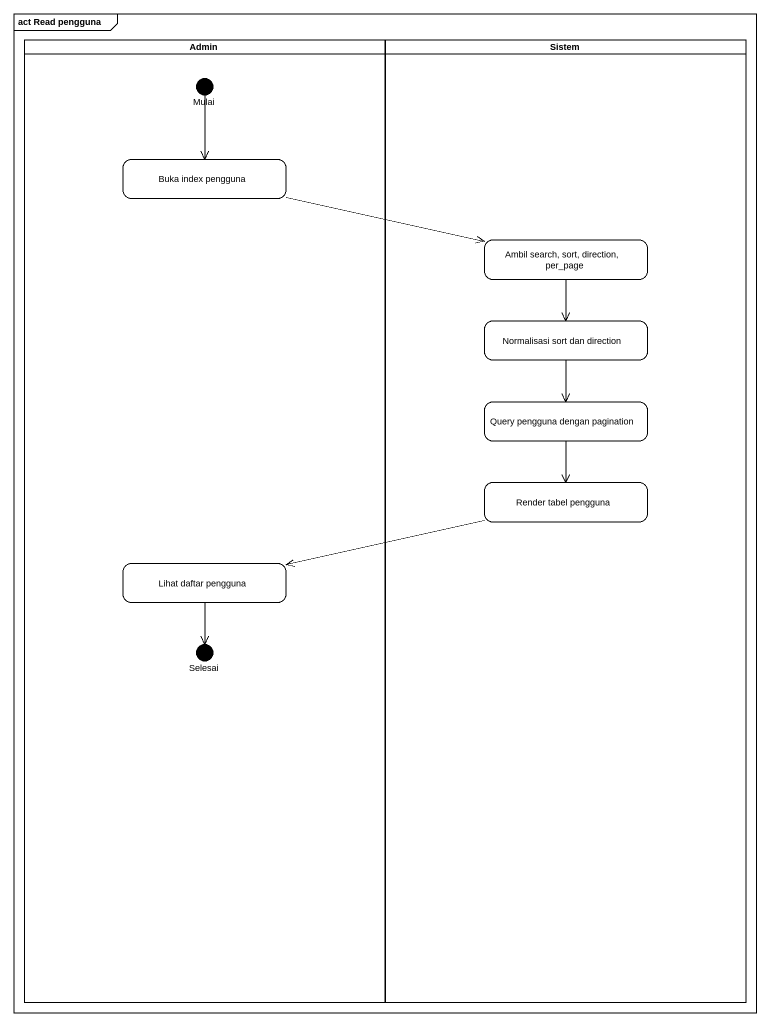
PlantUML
@startuml
mainframe act Read pengguna
hide empty description
state Admin <<partition>> {
  state Mulai <<choice>>
  state "Buka index pengguna" as Buka_index_pengguna
  state "Lihat daftar pengguna" as Lihat_daftar_pengguna
  state Selesai <<choice>>
}
state Sistem <<partition>> {
  state "Ambil search, sort, direction, per_page" as Ambil_search_sort_direction
  state "Normalisasi sort dan direction" as Normalisasi_sort_dan
  state "Query pengguna dengan pagination" as Query_pengguna_dengan
  state "Render tabel pengguna" as Render_tabel_pengguna
}
Mulai --> Buka_index_pengguna
Buka_index_pengguna -right-> Ambil_search_sort_direction
Ambil_search_sort_direction --> Normalisasi_sort_dan
Normalisasi_sort_dan --> Query_pengguna_dengan
Query_pengguna_dengan --> Render_tabel_pengguna
Render_tabel_pengguna -left-> Lihat_daftar_pengguna
Lihat_daftar_pengguna --> Selesai
@enduml
